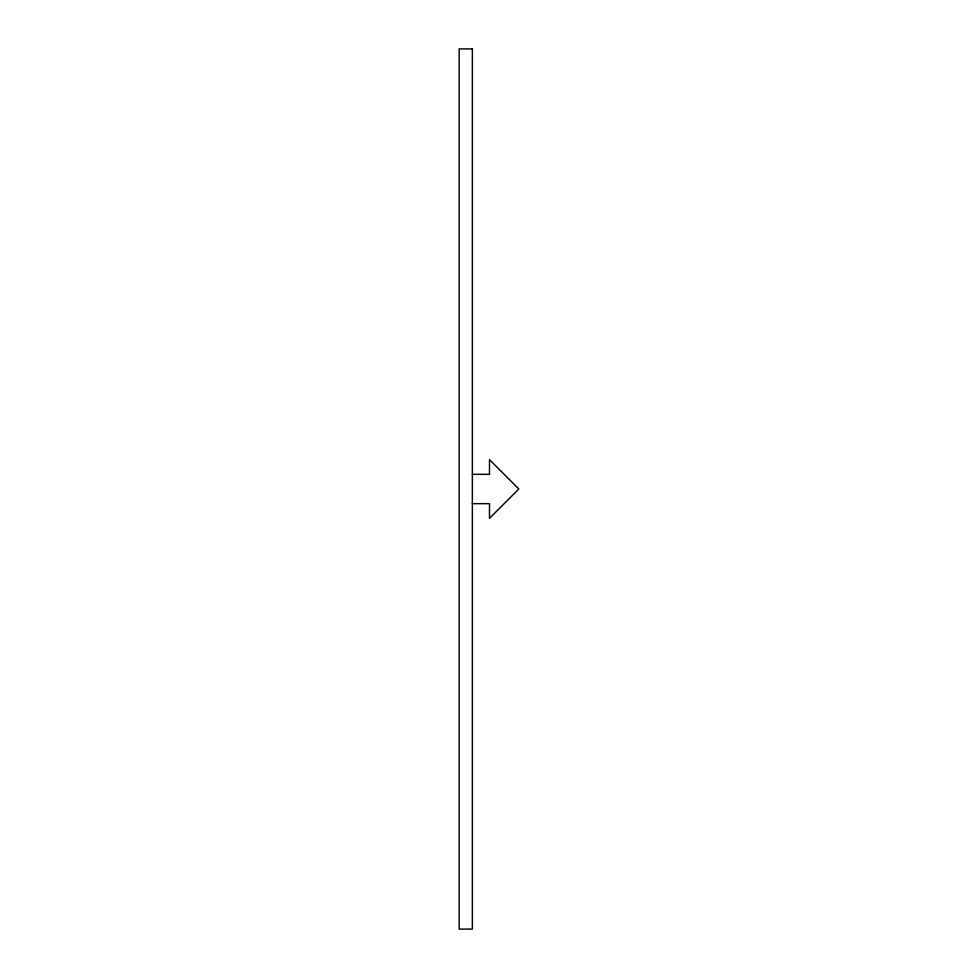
<?xml version="1.0" encoding="UTF-8"?>
<svg xmlns="http://www.w3.org/2000/svg" width="978" height="978" viewBox="0 0 978 978"><rect width="100%" height="100%" fill="white"/><g stroke="black" fill="none" stroke-linecap="round" stroke-linejoin="round"><path stroke-width="1.47" d="M472.362 474.33L489.501 474.33L489.501 459.66L518.841 489L489.501 518.34L489.501 503.67L472.362 503.67M472.362 48.9L459.159 48.9L459.159 929.1L472.362 929.1L472.362 48.9"/></g></svg>
